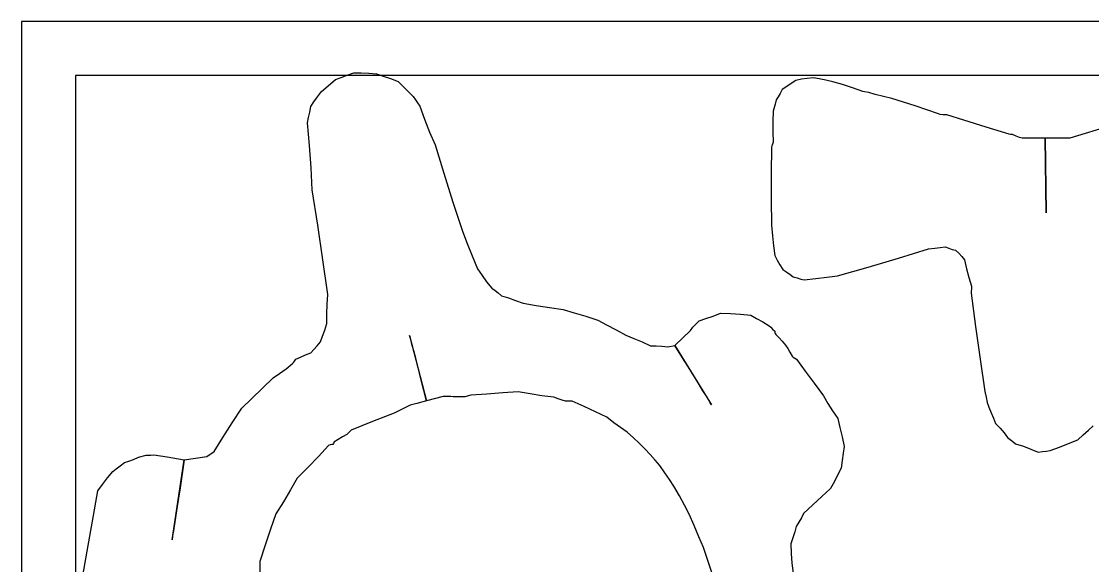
# Model space of a CAD drawing. Extents: x 0 to 192, y -79 to 48.
# Drawn here: x -0.02 to 19.75, y 37.98 to 48.02 of the extents above; entities that cross this region are included whole.
import ezdxf

# ---------------------------------------------------------------- set-up
doc = ezdxf.new("R2010")
doc.units = 0
doc.layers.add('1', color=7, linetype='CONTINUOUS')

msp = doc.modelspace()

# ---------------------------------------------------------------- linework, layer by layer
at = {"layer": '1', "color": 1, "linetype": 'CONTINUOUS'}
for p, q in [((95.9829, 48.0166), (-0.0171, 48.0166)), ((-0.0171, 48.0166), (-0.0171, 0.0166)), ((5.9973, 47.0256), (6.117, 47.0661)), ((6.117, 47.0661), (6.256, 47.0667)), ((6.256, 47.0667), (6.3957, 47.0613)), ((6.3957, 47.0613), (6.5351, 47.0478)), ((94.9829, 47.0166), (0.9829, 47.0166)), ((0.9829, 47.0166), (0.9829, 1.0166)), ((5.5209, 46.7246), (5.6856, 46.8651)), ((5.6856, 46.8651), (5.7788, 46.9448)), ((5.7788, 46.9448), (5.8841, 46.9853)), ((5.8841, 46.9853), (5.9973, 47.0256)), ((6.5351, 47.0478), (6.6606, 47.0087)), ((6.6606, 47.0087), (6.7944, 46.9636)), ((6.7944, 46.9636), (6.9337, 46.9103)), ((6.9337, 46.9103), (7.02, 46.825)), ((14.19, 46.8717), (14.107, 46.8164)), ((14.2729, 46.927), (14.19, 46.8717)), ((14.3778, 46.9491), (14.2729, 46.927)), ((14.4861, 46.9663), (14.3778, 46.9491)), ((14.5986, 46.9768), (14.4861, 46.9663)), ((14.7089, 46.9547), (14.5986, 46.9768)), ((14.8279, 46.931), (14.7089, 46.9547)), ((14.9578, 46.905), (14.8279, 46.931)), ((15.1378, 46.8503), (14.9578, 46.905)), ((5.4474, 46.6249), (5.5209, 46.7246)), ((7.02, 46.825), (7.1142, 46.7317)), ((7.1142, 46.7317), (7.2139, 46.6328)), ((13.985, 46.6872), (13.9491, 46.6227)), ((14.0244, 46.7614), (13.985, 46.6872)), ((14.107, 46.8164), (14.0244, 46.7614)), ((15.3224, 46.7888), (15.1378, 46.8503)), ((15.5103, 46.7226), (15.3224, 46.7888)), ((15.5429, 46.7206), (15.5103, 46.7226)), ((15.6258, 46.7045), (15.5429, 46.7206)), ((15.7413, 46.6709), (15.6258, 46.7045)), ((16.0492, 46.5962), (15.7413, 46.6709)), ((5.323, 46.4449), (5.3823, 46.5309)), ((5.3823, 46.5309), (5.4474, 46.6249)), ((7.2139, 46.6328), (7.2539, 46.573)), ((7.2539, 46.573), (7.294, 46.5137)), ((7.294, 46.5137), (7.334, 46.4539)), ((13.894, 46.49), (13.8586, 46.3635)), ((13.9138, 46.5682), (13.894, 46.49)), ((13.9491, 46.6227), (13.9138, 46.5682)), ((16.4769, 46.4576), (16.0492, 46.5962)), ((5.2839, 46.2457), (5.3034, 46.3456)), ((5.3034, 46.3456), (5.323, 46.4449)), ((7.334, 46.4539), (7.4213, 46.2155)), ((13.8586, 46.3635), (13.8525, 46.1682)), ((16.9074, 46.314), (16.4769, 46.4576)), ((16.9406, 46.302), (16.9074, 46.314)), ((16.9927, 46.2946), (16.9406, 46.302)), ((17.0635, 46.2909), (16.9927, 46.2946)), ((17.3764, 46.1956), (17.0635, 46.2909)), ((5.2647, 46.1462), (5.2839, 46.2457)), ((5.3, 45.728), (5.2647, 46.1462)), ((7.4213, 46.2155), (7.5153, 45.9768)), ((13.8525, 46.1682), (13.853, 45.9772)), ((17.7914, 46.0652), (17.3764, 46.1956)), ((18.2111, 45.9386), (17.7914, 46.0652)), ((20.1002, 46.0991), (19.3307, 45.8637)), ((7.5153, 45.9768), (7.6167, 45.7383)), ((13.853, 45.9772), (13.8585, 45.7893)), ((18.2387, 45.9326), (18.2111, 45.9386)), ((18.2713, 45.9305), (18.2387, 45.9326)), ((18.3447, 45.8996), (18.2713, 45.9305)), ((18.4006, 45.8773), (18.3447, 45.8996)), ((18.4539, 45.861), (18.4006, 45.8773)), ((5.3281, 45.3161), (5.3, 45.728)), ((7.6167, 45.7383), (7.7782, 45.2152)), ((13.8254, 45.6953), (13.8194, 45.2124)), ((13.8307, 45.7229), (13.8254, 45.6953)), ((13.8418, 45.7538), (13.8307, 45.7229)), ((13.8585, 45.7893), (13.8418, 45.7538)), ((18.5807, 45.8637), (18.4539, 45.861)), ((18.8749, 45.8625), (18.5807, 45.8637)), ((18.8932, 44.4887), (18.8749, 45.8625)), ((18.9031, 45.8625), (18.8749, 45.8625)), ((18.8749, 45.8625), (18.8932, 44.4887)), ((19.3307, 45.8637), (18.9031, 45.8625)), ((5.3493, 44.9116), (5.3281, 45.3161)), ((7.7782, 45.2152), (7.9456, 44.6846)), ((13.8194, 45.2124), (13.8198, 44.7342)), ((5.4523, 44.2608), (5.3493, 44.9116)), ((7.9456, 44.6846), (8.1213, 44.1474)), ((13.8198, 44.7342), (13.8253, 44.2593)), ((5.5483, 43.6181), (5.4523, 44.2608)), ((8.1213, 44.1474), (8.208, 43.9227)), ((13.8253, 44.2593), (13.8438, 44.0632)), ((8.208, 43.9227), (8.3026, 43.6904)), ((13.8438, 44.0632), (13.8643, 43.8779)), ((8.3026, 43.6904), (8.403, 43.4517)), ((13.8643, 43.8779), (13.8861, 43.7013)), ((13.8861, 43.7013), (13.9296, 43.6106)), ((16.1698, 43.6511), (16.7252, 43.8229)), ((16.7252, 43.8229), (16.8379, 43.8333)), ((16.8379, 43.8333), (16.9412, 43.8468)), ((16.9412, 43.8468), (17.0346, 43.8613)), ((17.0346, 43.8613), (17.1008, 43.8339)), ((17.1008, 43.8339), (17.1638, 43.8113)), ((17.1638, 43.8113), (17.2222, 43.7952)), ((17.2222, 43.7952), (17.2831, 43.7399)), ((17.2831, 43.7399), (17.3391, 43.6814)), ((5.6371, 42.9812), (5.5483, 43.6181)), ((13.9296, 43.6106), (13.98, 43.5242)), ((13.98, 43.5242), (14.0351, 43.4416)), ((15.6095, 43.4856), (16.1698, 43.6511)), ((17.3391, 43.6814), (17.3879, 43.6184)), ((17.3879, 43.6184), (17.4268, 43.4527)), ((8.403, 43.4517), (8.4836, 43.3328)), ((8.4836, 43.3328), (8.5694, 43.2134)), ((14.0351, 43.4416), (14.1078, 43.3942)), ((14.1078, 43.3942), (14.1698, 43.3474)), ((14.1698, 43.3474), (14.2233, 43.3037)), ((14.2233, 43.3037), (14.3011, 43.2838)), ((14.6434, 43.2726), (14.8496, 43.2975)), ((14.8496, 43.2975), (15.046, 43.3256)), ((15.046, 43.3256), (15.6095, 43.4856)), ((17.4268, 43.4527), (17.4705, 43.2905)), ((8.5694, 43.2134), (8.6636, 43.0945)), ((14.3011, 43.2838), (14.3689, 43.2643)), ((14.3689, 43.2643), (14.4276, 43.2483)), ((14.4276, 43.2483), (14.6434, 43.2726)), ((17.4705, 43.2905), (17.5205, 43.1323)), ((17.5205, 43.1323), (17.5146, 43.0805)), ((5.624, 42.8018), (5.6371, 42.9812)), ((8.6636, 43.0945), (8.7235, 43.0552)), ((8.7235, 43.0552), (8.7837, 43.0092)), ((8.7837, 43.0092), (8.8436, 42.9559)), ((8.8436, 42.9559), (8.9696, 42.9164)), ((8.9696, 42.9164), (9.1028, 42.8712)), ((17.5118, 43.0378), (17.5098, 43.0055)), ((17.5098, 43.0055), (17.5921, 42.3899)), ((17.5146, 43.0805), (17.5118, 43.0378)), ((5.6191, 42.6225), (5.624, 42.8018)), ((9.1028, 42.8712), (9.2425, 42.8181)), ((9.2425, 42.8181), (9.482, 42.7793)), ((9.482, 42.7793), (9.7267, 42.7407)), ((9.7267, 42.7407), (9.9799, 42.702)), ((9.9799, 42.702), (10.1853, 42.643)), ((5.6198, 42.4434), (5.6191, 42.6225)), ((10.1853, 42.643), (10.3986, 42.5782)), ((10.3986, 42.5782), (10.6184, 42.5056)), ((10.6184, 42.5056), (10.7841, 42.421)), ((12.4905, 42.4942), (12.6154, 42.5345)), ((12.6154, 42.5345), (12.7487, 42.5811)), ((12.7487, 42.5811), (12.8881, 42.6354)), ((12.8881, 42.6354), (13.0673, 42.6302)), ((13.0673, 42.6302), (13.2526, 42.617)), ((13.2526, 42.617), (13.4457, 42.5979)), ((13.4457, 42.5979), (13.5514, 42.5388)), ((13.5514, 42.5388), (13.6655, 42.4734)), ((5.5411, 42.2098), (5.5801, 42.3239)), ((5.5801, 42.3239), (5.6198, 42.4434)), ((10.7841, 42.421), (10.9575, 42.3277)), ((10.9575, 42.3277), (11.1373, 42.2295)), ((12.0431, 42.0386), (12.3316, 42.3139)), ((12.3316, 42.3139), (12.3774, 42.3742)), ((12.3774, 42.3742), (12.431, 42.434)), ((12.431, 42.434), (12.4905, 42.4942)), ((13.6655, 42.4734), (13.7852, 42.4004)), ((13.7852, 42.4004), (13.8112, 42.3745)), ((13.8112, 42.3745), (13.8451, 42.3407)), ((13.8451, 42.3407), (13.8853, 42.3011)), ((17.5921, 42.3899), (17.6775, 41.784)), ((5.5017, 42.1044), (5.5411, 42.2098)), ((7.1741, 42.1232), (7.1472, 42.2256)), ((7.1472, 42.2256), (7.1472, 42.2256)), ((7.1472, 42.2256), (7.1472, 42.2256)), ((7.1472, 42.2256), (7.1472, 42.2256)), ((7.1472, 42.2256), (7.1472, 42.2256)), ((7.1472, 42.2256), (7.1472, 42.2256)), ((7.1472, 42.2256), (7.1472, 42.2256)), ((7.1472, 42.2256), (7.4616, 41.019)), ((7.1887, 42.0647), (7.1741, 42.1232)), ((11.1373, 42.2295), (11.2828, 42.1703)), ((11.2828, 42.1703), (11.4364, 42.1049)), ((13.8853, 42.3011), (13.8855, 42.2813)), ((13.8855, 42.2813), (13.8915, 42.2615)), ((13.8915, 42.2615), (13.9054, 42.2418)), ((13.9054, 42.2418), (13.9654, 42.1821)), ((13.9654, 42.1821), (14.0256, 42.1164)), ((14.0256, 42.1164), (14.0856, 42.0433)), ((5.3234, 41.9046), (5.3825, 41.9642)), ((5.3825, 41.9642), (5.4422, 42.0303)), ((5.4422, 42.0303), (5.5017, 42.1044)), ((7.2197, 41.958), (7.1887, 42.0647)), ((7.2252, 41.938), (7.2197, 41.958)), ((7.2618, 41.8039), (7.2252, 41.938)), ((11.4364, 42.1049), (11.5959, 42.0321)), ((11.5959, 42.0321), (11.6958, 42.0324)), ((11.6958, 42.0324), (11.8012, 42.0267)), ((11.8012, 42.0267), (11.9149, 42.0137)), ((11.9149, 42.0137), (12.0431, 42.0386)), ((12.0431, 42.0386), (12.0431, 42.0386)), ((12.0431, 42.0386), (12.0431, 42.0386)), ((12.0431, 42.0386), (12.0431, 42.0386)), ((12.0431, 42.0386), (12.7212, 40.9437)), ((12.2149, 41.7616), (12.0431, 42.0386)), ((12.0431, 42.0386), (12.0431, 42.0386)), ((12.0431, 42.0386), (12.0431, 42.0386)), ((14.0856, 42.0433), (14.1256, 41.9834)), ((14.1256, 41.9834), (14.1656, 41.9183)), ((14.1656, 41.9183), (14.206, 41.8442)), ((4.9858, 41.7037), (5.0056, 41.7237)), ((5.0056, 41.7237), (5.0252, 41.7495)), ((5.0252, 41.7495), (5.0454, 41.7836)), ((5.0454, 41.7836), (5.1306, 41.8239)), ((5.1306, 41.8239), (5.2238, 41.864)), ((5.2238, 41.864), (5.3234, 41.9046)), ((7.2837, 41.7308), (7.2618, 41.8039)), ((7.2983, 41.6552), (7.2837, 41.7308)), ((12.2937, 41.6372), (12.2149, 41.7616)), ((14.206, 41.8442), (14.2259, 41.8248)), ((14.2259, 41.8248), (14.2858, 41.7855)), ((14.2858, 41.7855), (14.4461, 41.5668)), ((17.6775, 41.784), (17.7637, 41.1881)), ((4.6282, 41.443), (4.7475, 41.5234)), ((4.7475, 41.5234), (4.8665, 41.6093)), ((4.8665, 41.6093), (4.9858, 41.7037)), ((7.3617, 41.4017), (7.2983, 41.6552)), ((12.3603, 41.5268), (12.2937, 41.6372)), ((12.4252, 41.4268), (12.3603, 41.5268)), ((14.4461, 41.5668), (14.6125, 41.3426)), ((4.4298, 41.2491), (4.6282, 41.443)), ((7.4616, 41.019), (7.3617, 41.4017)), ((12.4918, 41.3181), (12.4252, 41.4268)), ((12.5619, 41.2042), (12.4918, 41.3181)), ((14.6125, 41.3426), (14.7871, 41.1104)), ((4.2378, 41.063), (4.4298, 41.2491)), ((8.2743, 41.121), (8.1688, 41.0946)), ((8.5729, 41.1422), (8.2743, 41.121)), ((8.8654, 41.1633), (8.5729, 41.1422)), ((9.1504, 41.185), (8.8654, 41.1633)), ((9.3696, 41.1458), (9.1504, 41.185)), ((9.5888, 41.113), (9.3696, 41.1458)), ((12.6249, 41.106), (12.5619, 41.2042)), ((17.7637, 41.1881), (17.7856, 41.0831)), ((4.0531, 40.8831), (4.2378, 41.063)), ((7.1588, 40.939), (6.862, 40.7899)), ((7.2797, 40.9703), (7.1588, 40.939)), ((7.4616, 41.019), (7.2797, 40.9703)), ((7.7637, 41.096), (7.4616, 41.019)), ((7.4616, 41.019), (7.4616, 41.019)), ((7.4616, 41.019), (7.4616, 41.019)), ((7.4616, 41.019), (7.4616, 41.019)), ((7.4616, 41.019), (7.4616, 41.019)), ((7.8375, 41.0975), (7.7637, 41.096)), ((7.9057, 41.0961), (7.8375, 41.0975)), ((7.9482, 41.09), (7.9057, 41.0961)), ((8.0055, 41.0886), (7.9482, 41.09)), ((8.0684, 41.0911), (8.0055, 41.0886)), ((8.1688, 41.0946), (8.0684, 41.0911)), ((9.8083, 41.0879), (9.5888, 41.113)), ((9.8877, 41.0543), (9.8083, 41.0879)), ((9.9615, 41.0291), (9.8877, 41.0543)), ((10.0272, 41.0092), (9.9615, 41.0291)), ((10.0673, 41.0097), (10.0272, 41.0092)), ((10.1068, 41.0096), (10.0673, 41.0097)), ((10.1469, 41.0099), (10.1068, 41.0096)), ((10.3666, 40.9113), (10.1469, 41.0099)), ((12.6775, 41.0201), (12.6249, 41.106)), ((12.6933, 40.9956), (12.6775, 41.0201)), ((12.6968, 40.9816), (12.6933, 40.9956)), ((12.7204, 40.9425), (12.6968, 40.9816)), ((12.7212, 40.9437), (12.7196, 40.9413)), ((12.7196, 40.9413), (12.7212, 40.9437)), ((12.7196, 40.9413), (12.7196, 40.9413)), ((12.7196, 40.9413), (12.7196, 40.9413)), ((12.7212, 40.9437), (12.7204, 40.9425)), ((14.7871, 41.1104), (14.8671, 40.9712)), ((14.8671, 40.9712), (14.9533, 40.8324)), ((17.7856, 41.0831), (17.8097, 40.9865)), ((17.8097, 40.9865), (17.8356, 40.901)), ((3.8751, 40.6094), (4.0531, 40.8831)), ((6.862, 40.7899), (6.4645, 40.6348)), ((10.5801, 40.8127), (10.3666, 40.9113)), ((10.7855, 40.7141), (10.5801, 40.8127)), ((14.9533, 40.8324), (15.0477, 40.6931)), ((17.8356, 40.901), (17.8821, 40.7954)), ((17.8821, 40.7954), (17.9239, 40.6965)), ((3.7032, 40.3437), (3.8751, 40.6094)), ((6.4645, 40.6348), (6.0665, 40.4738)), ((10.9194, 40.6149), (10.7855, 40.7141)), ((11.1651, 40.4368), (10.9194, 40.6149)), ((15.0477, 40.6931), (15.0882, 40.5281)), ((15.0882, 40.5281), (15.1284, 40.355)), ((17.9239, 40.6965), (17.9625, 40.6026)), ((17.9625, 40.6026), (18.0455, 40.5142)), ((19.675, 40.4756), (19.763, 40.5583)), ((3.5388, 40.0841), (3.7032, 40.3437)), ((5.9077, 40.3536), (5.8283, 40.3072)), ((5.9874, 40.3938), (5.9077, 40.3536)), ((6.0211, 40.4276), (5.9874, 40.3938)), ((6.0469, 40.4534), (6.0211, 40.4276)), ((6.0665, 40.4738), (6.0469, 40.4534)), ((11.2792, 40.3378), (11.1651, 40.4368)), ((11.3851, 40.2388), (11.2792, 40.3378)), ((15.1284, 40.355), (15.1694, 40.1759)), ((18.0455, 40.5142), (18.1198, 40.4272)), ((18.1198, 40.4272), (18.1836, 40.3431)), ((18.1836, 40.3431), (18.2334, 40.3043)), ((19.4815, 40.299), (19.5813, 40.3894)), ((19.5813, 40.3894), (19.675, 40.4756)), ((5.6496, 40.1929), (5.4652, 39.9929)), ((5.6836, 40.2072), (5.6496, 40.1929)), ((5.7092, 40.2133), (5.6836, 40.2072)), ((5.7292, 40.2134), (5.7092, 40.2133)), ((5.743, 40.2332), (5.7292, 40.2134)), ((5.7488, 40.2474), (5.743, 40.2332)), ((5.8283, 40.3072), (5.7488, 40.2533)), ((5.7488, 40.2533), (5.7488, 40.2474)), ((11.4851, 40.1394), (11.3851, 40.2388)), ((11.5854, 40.0265), (11.4851, 40.1394)), ((15.1694, 40.1759), (15.1502, 40.0502)), ((18.2334, 40.3043), (18.2833, 40.2656)), ((18.2833, 40.2656), (18.3324, 40.2272)), ((18.3324, 40.2272), (18.4767, 40.1796)), ((18.4767, 40.1796), (18.6143, 40.1277)), ((18.9677, 40.0997), (19.139, 40.1661)), ((19.139, 40.1661), (19.3103, 40.2325)), ((19.3103, 40.2325), (19.4815, 40.299)), ((1.9667, 39.9036), (2.052, 39.9381)), ((2.052, 39.9381), (2.1455, 39.9781)), ((2.1455, 39.9781), (2.2859, 40.0129)), ((2.2859, 40.0129), (2.3708, 40.0171)), ((2.3708, 40.0171), (2.4284, 40.0189)), ((2.4284, 40.0189), (2.5521, 40.0008)), ((2.5521, 40.0008), (2.6757, 39.9825)), ((2.6757, 39.9825), (2.9846, 39.9321)), ((2.9846, 39.9321), (3.4059, 39.9899)), ((3.4059, 39.9899), (3.5388, 40.0841)), ((5.4652, 39.9929), (5.2729, 39.7933)), ((11.6792, 39.9213), (11.5854, 40.0265)), ((15.1502, 40.0502), (15.1303, 39.9168)), ((18.6143, 40.1277), (18.747, 40.0723)), ((18.747, 40.0723), (18.8301, 40.0804)), ((18.8301, 40.0804), (18.9038, 40.0885)), ((18.9038, 40.0885), (18.9677, 40.0997)), ((1.6686, 39.7172), (1.734, 39.7633)), ((1.734, 39.7633), (1.808, 39.8172)), ((1.808, 39.8172), (1.887, 39.8774)), ((1.887, 39.8774), (1.9667, 39.9036)), ((2.7637, 38.4514), (2.9846, 39.9321)), ((2.9846, 39.9321), (2.9103, 39.4159)), ((2.9846, 39.9321), (2.9846, 39.9321)), ((2.9846, 39.9321), (2.9846, 39.9321)), ((5.2729, 39.7933), (5.0748, 39.5931)), ((11.7652, 39.8223), (11.6792, 39.9213)), ((11.8596, 39.6891), (11.7652, 39.8223)), ((15.1114, 39.7776), (15.0523, 39.6575)), ((15.1303, 39.9168), (15.1114, 39.7776)), ((1.4766, 39.477), (1.5695, 39.5969)), ((1.5695, 39.5969), (1.6686, 39.7172)), ((5.0748, 39.5931), (4.95, 39.3733)), ((11.9458, 39.5642), (11.8596, 39.6891)), ((12.0259, 39.4451), (11.9458, 39.5642)), ((15.0523, 39.6575), (14.9873, 39.532)), ((1.2943, 38.7992), (1.3916, 39.3572)), ((1.3916, 39.3572), (1.4766, 39.477)), ((2.9103, 39.4159), (2.855, 39.0696)), ((4.95, 39.3733), (4.8174, 39.1536)), ((12.1262, 39.266), (12.0259, 39.4451)), ((14.9138, 39.3981), (14.7553, 39.2522)), ((14.9873, 39.532), (14.9138, 39.3981)), ((4.8174, 39.1536), (4.6797, 38.9338)), ((12.2207, 39.0932), (12.1262, 39.266)), ((14.7553, 39.2522), (14.5907, 39.0979)), ((2.855, 39.0696), (2.8126, 38.7828)), ((12.307, 38.9284), (12.2207, 39.0932)), ((14.5907, 39.0979), (14.4183, 38.9378)), ((1.1973, 38.2415), (1.2943, 38.7992)), ((2.8126, 38.7828), (2.7913, 38.6193)), ((4.6797, 38.9338), (4.5809, 38.6488)), ((12.4017, 38.7158), (12.307, 38.9284)), ((14.3332, 38.7781), (14.2794, 38.6986)), ((14.3787, 38.8581), (14.3332, 38.7781)), ((14.4183, 38.9378), (14.3787, 38.8581)), ((2.7786, 38.564), (2.7722, 38.5173)), ((2.7913, 38.6193), (2.7786, 38.564)), ((4.5809, 38.6488), (4.483, 38.3554)), ((12.4882, 38.5109), (12.4017, 38.7158)), ((14.2543, 38.5984), (14.2211, 38.4932)), ((14.2794, 38.6986), (14.2543, 38.5984)), ((2.7722, 38.5173), (2.7637, 38.4514)), ((2.7637, 38.4514), (2.7637, 38.4514)), ((2.7637, 38.4514), (2.7637, 38.4514)), ((2.7637, 38.4514), (2.7637, 38.4514)), ((2.7637, 38.4514), (2.7637, 38.4514)), ((2.7637, 38.4514), (2.7637, 38.4514)), ((2.7637, 38.4514), (2.7637, 38.4514)), ((4.483, 38.3554), (4.3847, 38.0564)), ((12.5686, 38.3123), (12.4882, 38.5109)), ((14.2211, 38.4932), (14.1815, 38.3792)), ((14.1815, 38.3792), (14.1886, 38.2)), ((1.1002, 37.6832), (1.1973, 38.2415)), ((12.7503, 37.7753), (12.5686, 38.3123)), ((14.1886, 38.2), (14.2033, 38.0207)), ((4.3847, 38.0564), (4.3875, 37.4189)), ((14.2033, 38.0207), (14.224, 37.8417))]:
    msp.add_line(p, q, dxfattribs=at)

doc.saveas('drawing.dxf')
